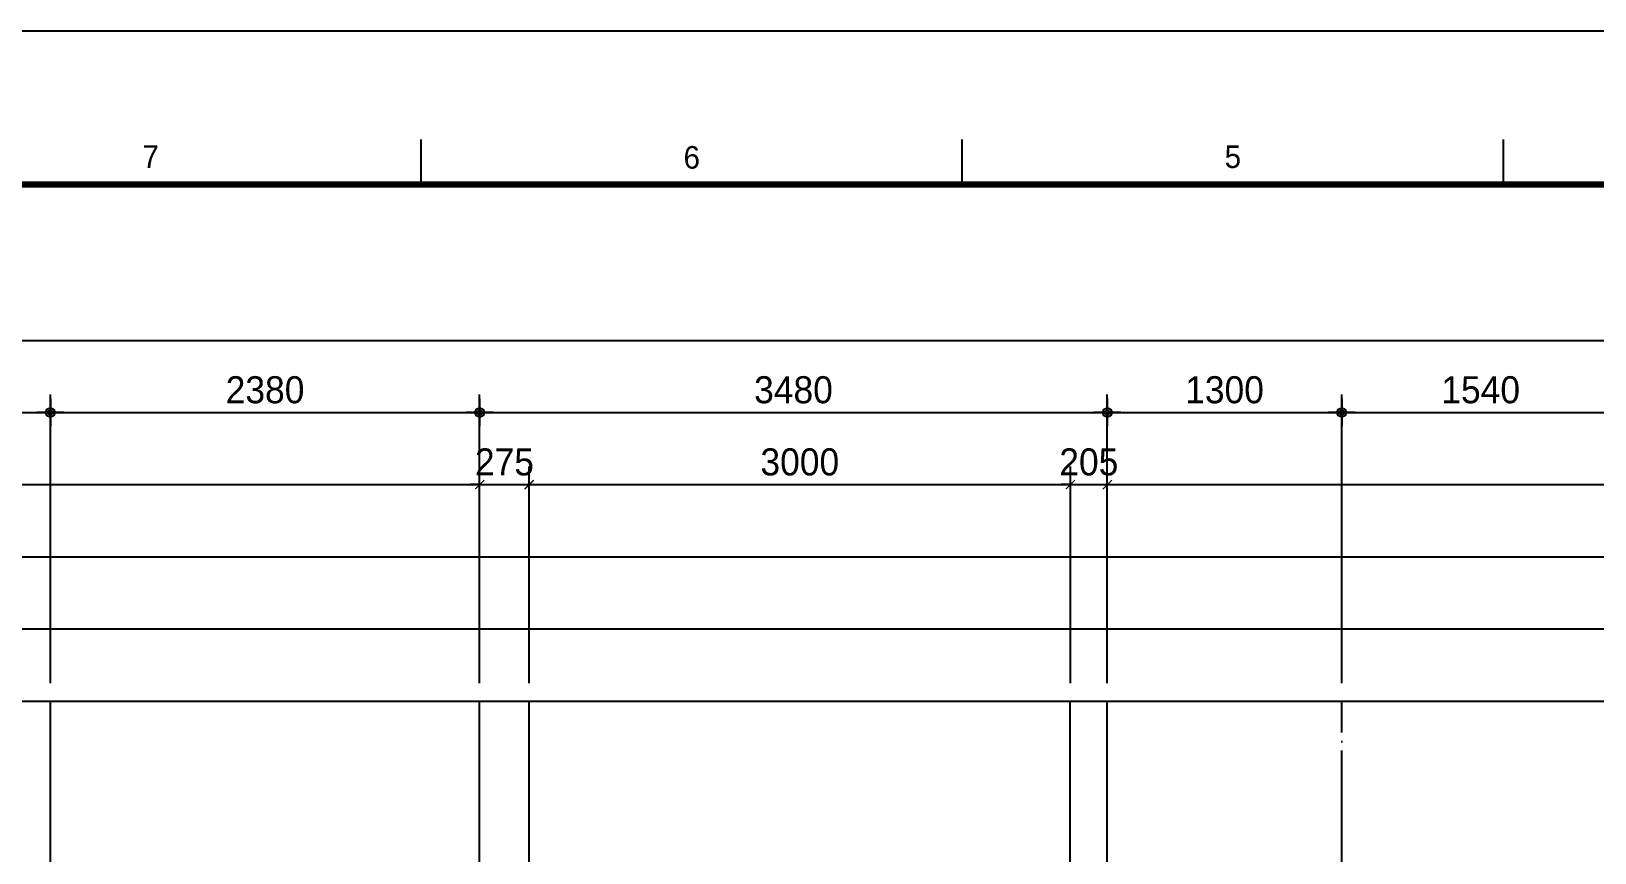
# Model space of a CAD drawing. Header units: millimetres. Extents: x -24416 to 92204, y -190080 to 23760.
# Drawn here: x 72042 to 80710, y -75835 to -71280 of the extents above; entities that cross this region are included whole.
import ezdxf
from ezdxf.enums import TextEntityAlignment as Align

# ---------------------------------------------------------------- set-up
doc = ezdxf.new("R2010")
doc.units = ezdxf.units.MM
doc.header["$LTSCALE"] = 50
doc.linetypes.add('AUDIT_D_220706163347-0', pattern=[0])
doc.linetypes.add('CEN', pattern=[62, 60, -1, 0, -1])
doc.layers.get('defpoints').update_dxf_attribs({"color": 139})
for name, color, linetype in [('AA-BORD-FORM', 7, 'Continuous'), ('AA-BORD-TEXT', 3, 'Continuous'), ('AA-XXXX-DIMS', 7, 'Continuous'), ('CEN_CON', 1, 'CEN'), ('DIM', 7, 'AUDIT_D_220706163347-0'), ('실명박스', 7, 'AUDIT_D_220706163347-0')]:
    doc.layers.add(name, color=color, linetype=linetype)
doc.layers.add('AA-XXXX-MC', color=153, linetype='AUDIT_D_220706163347-0', plot=False)
doc.styles.add('HAUD01', font='Dotum.ttf')
doc.styles.add('맑은고딕', font='malgun.ttf', dxfattribs={"width": 0.9})
doc.dimstyles.new('DIM-50', dxfattribs={"dimscale": 50, "dimtxt": 3, "dimasz": 1, "dimexe": 2, "dimexo": 2, "dimgap": 1, "dimtad": 1, "dimdec": 0, "dimzin": 0, "dimdsep": 46, "dimtxsty": '맑은고딕', "dimblk1": 'DIMDOT', "dimblk2": 'DIMDOT', "dimsah": 1, "dimcen": 0.09, "dimdle": 2, "dimclrd": 7, "dimclre": 7, "dimclrt": 3, "dimadec": 0, "dimazin": 0, "dimtfac": 1, "dimtdec": 0, "dimtix": 1, "dimtmove": 2, "dimatfit": 3, "dimldrblk": 'DIMDOT', "dimfxl": 1, "dimtolj": 1, "dimtzin": 0, "dimarcsym": 0})
doc.dimstyles.new('MCDIM-50', dxfattribs={"dimscale": 50, "dimtxt": 3, "dimasz": 1, "dimexe": 2, "dimexo": 2, "dimgap": 1, "dimtad": 1, "dimdec": 0, "dimzin": 0, "dimdsep": 46, "dimtxsty": '맑은고딕', "dimblk1": 'ARCHTICK', "dimblk2": 'ARCHTICK', "dimsah": 1, "dimcen": 0.09, "dimdle": 2, "dimclrd": 7, "dimclre": 7, "dimclrt": 3, "dimadec": 0, "dimazin": 0, "dimtfac": 1, "dimtdec": 0, "dimtix": 1, "dimtmove": 2, "dimatfit": 3, "dimldrblk": 'ARCHTICK', "dimfxl": 1, "dimtolj": 1, "dimtzin": 0, "dimarcsym": 0})

# ---------------------------------------------------------------- blocks, each defined once
blk = doc.blocks.new('XR-FORM 청주월명')
at = {"layer": 'AA-BORD-FORM', "color": 2}
for p, q in [((481, 577), (481, 582)), ((541, 577), (541, 582)), ((601, 577), (601, 582))]:
    blk.add_line(p, q, dxfattribs=at)
at = {"layer": 'AA-BORD-FORM', "color": 1}
blk.add_lwpolyline([(0, 0), (841, 0), (841, 594), (0, 594)], close=True, dxfattribs=at)
at = {"layer": 'AA-BORD-FORM', "color": 2, "const_width": 0.682}
blk.add_lwpolyline([(21, 17), (21, 577), (821, 577), (821, 17)], close=True, dxfattribs=at)
at = {"layer": 'AA-BORD-TEXT', "color": 7, "style": 'HAUD01'}
for s, p in [('7', (451, 580.1)), ('6', (511, 580.02)), ('5', (571, 580.09))]:
    blk.add_text(s, height=2.5, dxfattribs=at).set_placement(p, align=Align.MIDDLE_CENTER)
blk = doc.blocks.new('A$C415C5DAF')
at = {"layer": 'AA-XXXX-MC'}
for p, q in [((62317.4, -94435.9), (62317.4, -93370.9)), ((65317.4, -94435.9), (65317.4, -93370.9))]:
    blk.add_line(p, q, dxfattribs=at)
at = {"layer": 'CEN_CON'}
for p, q in [((59662.4, -101250.9), (59662.4, -93370.9)), ((62042.4, -94435.9), (62042.4, -93370.9)), ((65522.4, -94435.9), (65522.4, -93370.9)), ((66822.4, -96645.9), (66822.4, -93370.9))]:
    blk.add_line(p, q, dxfattribs=at)
blk = doc.blocks.new('DIMDOT')
at = {"layer": 'AA-XXXX-DIMS'}
for p, q in [((-1.5, 0), (1.5, 0)), ((0, -1.5), (0, 1.5))]:
    blk.add_line(p, q, dxfattribs=at)
for radius in [0.5, 0.25]:
    blk.add_circle((0, 0), radius, dxfattribs=at)
blk = doc.blocks.new('*D332')
at = {"layer": 'defpoints', "color": 0, "transparency": 16777216}
for p in [(25080.7, -97153.8), (23285.7, -98753.8), (25080.7, -98753.8)]:
    blk.add_point(p, dxfattribs=at)
at = {"layer": 'DIM', "color": 7, "lineweight": -2, "transparency": 16777216}
for p, q in [((23285.7, -98653.8), (23285.7, -97053.8)), ((25080.7, -98653.8), (25080.7, -97053.8)), ((23335.7, -97153.8), (25030.7, -97153.8))]:
    blk.add_line(p, q, dxfattribs=at)
at = {"layer": 'DIM', "color": 7, "lineweight": -2, "transparency": 16777216, "xscale": 50, "yscale": 50, "zscale": 50, "rotation": 180}
blk.add_blockref('DIMDOT', (23285.7, -97153.8), dxfattribs=at)
at = {"layer": 'DIM', "color": 7, "lineweight": -2, "transparency": 16777216, "xscale": 50, "yscale": 50, "zscale": 50}
blk.add_blockref('DIMDOT', (25080.7, -97153.8), dxfattribs=at)
at = {"layer": 'DIM', "color": 3, "transparency": 16777216, "insert": (24183.2, -97028.7), "char_height": 150, "attachment_point": 5, "style": 'HAUD01'}
blk.add_mtext('\\A1;1795', dxfattribs=at)
blk = doc.blocks.new('*D333')
at = {"layer": 'defpoints', "color": 0, "transparency": 16777216}
for p in [(27460.7, -97153.8), (25080.7, -98753.8), (27460.7, -98753.8)]:
    blk.add_point(p, dxfattribs=at)
at = {"layer": 'DIM', "color": 7, "lineweight": -2, "transparency": 16777216}
for p, q in [((25080.7, -98653.8), (25080.7, -97053.8)), ((27460.7, -98653.8), (27460.7, -97053.8)), ((25130.7, -97153.8), (27410.7, -97153.8))]:
    blk.add_line(p, q, dxfattribs=at)
at = {"layer": 'DIM', "color": 7, "lineweight": -2, "transparency": 16777216, "xscale": 50, "yscale": 50, "zscale": 50, "rotation": 180}
blk.add_blockref('DIMDOT', (25080.7, -97153.8), dxfattribs=at)
at = {"layer": 'DIM', "color": 7, "lineweight": -2, "transparency": 16777216, "xscale": 50, "yscale": 50, "zscale": 50}
blk.add_blockref('DIMDOT', (27460.7, -97153.8), dxfattribs=at)
at = {"layer": 'DIM', "color": 3, "transparency": 16777216, "insert": (26270.7, -97028.7), "char_height": 150, "attachment_point": 5, "style": 'HAUD01'}
blk.add_mtext('\\A1;2380', dxfattribs=at)
blk = doc.blocks.new('*D334')
at = {"layer": 'defpoints', "color": 0, "transparency": 16777216}
for p in [(30940.7, -97153.8), (27460.7, -98753.8), (30940.7, -98753.8)]:
    blk.add_point(p, dxfattribs=at)
at = {"layer": 'DIM', "color": 7, "lineweight": -2, "transparency": 16777216}
for p, q in [((27460.7, -98653.8), (27460.7, -97053.8)), ((30940.7, -98653.8), (30940.7, -97053.8)), ((27510.7, -97153.8), (30890.7, -97153.8))]:
    blk.add_line(p, q, dxfattribs=at)
at = {"layer": 'DIM', "color": 7, "lineweight": -2, "transparency": 16777216, "xscale": 50, "yscale": 50, "zscale": 50, "rotation": 180}
blk.add_blockref('DIMDOT', (27460.7, -97153.8), dxfattribs=at)
at = {"layer": 'DIM', "color": 7, "lineweight": -2, "transparency": 16777216, "xscale": 50, "yscale": 50, "zscale": 50}
blk.add_blockref('DIMDOT', (30940.7, -97153.8), dxfattribs=at)
at = {"layer": 'DIM', "color": 3, "transparency": 16777216, "insert": (29200.7, -97028.7), "char_height": 150, "attachment_point": 5, "style": 'HAUD01'}
blk.add_mtext('\\A1;3480', dxfattribs=at)
blk = doc.blocks.new('*D335')
at = {"layer": 'defpoints', "color": 0, "transparency": 16777216}
for p in [(32240.7, -97153.8), (30940.7, -98753.8), (32240.7, -98753.8)]:
    blk.add_point(p, dxfattribs=at)
at = {"layer": 'DIM', "color": 7, "lineweight": -2, "transparency": 16777216}
for p, q in [((30940.7, -98653.8), (30940.7, -97053.8)), ((32240.7, -98653.8), (32240.7, -97053.8)), ((30990.7, -97153.8), (32190.7, -97153.8))]:
    blk.add_line(p, q, dxfattribs=at)
at = {"layer": 'DIM', "color": 7, "lineweight": -2, "transparency": 16777216, "xscale": 50, "yscale": 50, "zscale": 50, "rotation": 180}
blk.add_blockref('DIMDOT', (30940.7, -97153.8), dxfattribs=at)
at = {"layer": 'DIM', "color": 7, "lineweight": -2, "transparency": 16777216, "xscale": 50, "yscale": 50, "zscale": 50}
blk.add_blockref('DIMDOT', (32240.7, -97153.8), dxfattribs=at)
at = {"layer": 'DIM', "color": 3, "transparency": 16777216, "insert": (31590.7, -97028.7), "char_height": 150, "attachment_point": 5, "style": 'HAUD01'}
blk.add_mtext('\\A1;1300', dxfattribs=at)
blk = doc.blocks.new('*D336')
at = {"layer": 'defpoints', "color": 0, "transparency": 16777216}
for p in [(33780.7, -97153.8), (32240.7, -98753.8), (33780.7, -98753.8)]:
    blk.add_point(p, dxfattribs=at)
at = {"layer": 'DIM', "color": 7, "lineweight": -2, "transparency": 16777216}
for p, q in [((32240.7, -98653.8), (32240.7, -97053.8)), ((33780.7, -98653.8), (33780.7, -97053.8)), ((32290.7, -97153.8), (33730.7, -97153.8))]:
    blk.add_line(p, q, dxfattribs=at)
at = {"layer": 'DIM', "color": 7, "lineweight": -2, "transparency": 16777216, "xscale": 50, "yscale": 50, "zscale": 50, "rotation": 180}
blk.add_blockref('DIMDOT', (32240.7, -97153.8), dxfattribs=at)
at = {"layer": 'DIM', "color": 7, "lineweight": -2, "transparency": 16777216, "xscale": 50, "yscale": 50, "zscale": 50}
blk.add_blockref('DIMDOT', (33780.7, -97153.8), dxfattribs=at)
at = {"layer": 'DIM', "color": 3, "transparency": 16777216, "insert": (33010.7, -97028.7), "char_height": 150, "attachment_point": 5, "style": 'HAUD01'}
blk.add_mtext('\\A1;1540', dxfattribs=at)
blk = doc.blocks.new('*D338')
at = {"layer": 'defpoints', "color": 0, "transparency": 16777216}
for p in [(35615.7, -96753.8), (11050.7, -98753.8), (35615.7, -98753.8)]:
    blk.add_point(p, dxfattribs=at)
at = {"layer": 'DIM', "color": 7, "lineweight": -2, "transparency": 16777216}
for p, q in [((11050.7, -98653.8), (11050.7, -96653.8)), ((35615.7, -98653.8), (35615.7, -96653.8)), ((11100.7, -96753.8), (35565.7, -96753.8))]:
    blk.add_line(p, q, dxfattribs=at)
at = {"layer": 'DIM', "color": 7, "lineweight": -2, "transparency": 16777216, "xscale": 50, "yscale": 50, "zscale": 50, "rotation": 180}
blk.add_blockref('DIMDOT', (11050.7, -96753.8), dxfattribs=at)
at = {"layer": 'DIM', "color": 7, "lineweight": -2, "transparency": 16777216, "xscale": 50, "yscale": 50, "zscale": 50}
blk.add_blockref('DIMDOT', (35615.7, -96753.8), dxfattribs=at)
at = {"layer": 'DIM', "color": 3, "transparency": 16777216, "insert": (23333.2, -96628.7), "char_height": 150, "attachment_point": 5, "style": 'HAUD01'}
blk.add_mtext('\\A1;24565', dxfattribs=at)
blk = doc.blocks.new('_ArchTick')
at = {"color": 0, "linetype": 'ByBlock', "const_width": 0.15}
blk.add_lwpolyline([(-0.5, -0.5), (0.5, 0.5)], dxfattribs=at)
blk = doc.blocks.new('*D348')
at = {"layer": 'defpoints', "color": 0, "linetype": 'ByBlock', "transparency": 16777216}
for p in [(27735.7, -97553.8), (27460.7, -98753.8), (27735.7, -98753.8)]:
    blk.add_point(p, dxfattribs=at)
at = {"layer": 'DIM', "color": 7, "linetype": 'ByBlock', "lineweight": -2, "transparency": 16777216}
for p, q in [((27460.7, -98653.8), (27460.7, -97453.8)), ((27735.7, -98653.8), (27735.7, -97453.8)), ((27460.7, -97553.8), (27410.7, -97553.8)), ((27460.7, -97553.8), (27735.7, -97553.8)), ((27735.7, -97553.8), (27785.7, -97553.8))]:
    blk.add_line(p, q, dxfattribs=at)
at = {"layer": 'DIM', "color": 7, "linetype": 'ByBlock', "lineweight": -2, "transparency": 16777216, "xscale": 50, "yscale": 50, "zscale": 50}
blk.add_blockref('_ArchTick', (27460.7, -97553.8), dxfattribs=at)
at = {"layer": 'DIM', "color": 7, "linetype": 'ByBlock', "lineweight": -2, "transparency": 16777216, "xscale": 50, "yscale": 50, "zscale": 50, "rotation": 180}
blk.add_blockref('_ArchTick', (27735.7, -97553.8), dxfattribs=at)
at = {"layer": 'DIM', "color": 3, "linetype": 'ByBlock', "transparency": 16777216, "insert": (27598.2, -97428.7), "char_height": 150, "attachment_point": 5, "style": 'HAUD01'}
blk.add_mtext('\\A1;275', dxfattribs=at)
blk = doc.blocks.new('*D349')
at = {"layer": 'defpoints', "color": 0, "linetype": 'ByBlock', "transparency": 16777216}
for p in [(30735.7, -97553.8), (27735.7, -98753.8), (30735.7, -98753.8)]:
    blk.add_point(p, dxfattribs=at)
at = {"layer": 'DIM', "color": 7, "linetype": 'ByBlock', "lineweight": -2, "transparency": 16777216}
for p, q in [((27735.7, -98653.8), (27735.7, -97453.8)), ((30735.7, -98653.8), (30735.7, -97453.8)), ((27635.7, -97553.8), (30835.7, -97553.8))]:
    blk.add_line(p, q, dxfattribs=at)
at = {"layer": 'DIM', "color": 7, "linetype": 'ByBlock', "lineweight": -2, "transparency": 16777216, "xscale": 50, "yscale": 50, "zscale": 50, "rotation": 180}
blk.add_blockref('_ArchTick', (27735.7, -97553.8), dxfattribs=at)
at = {"layer": 'DIM', "color": 7, "linetype": 'ByBlock', "lineweight": -2, "transparency": 16777216, "xscale": 50, "yscale": 50, "zscale": 50}
blk.add_blockref('_ArchTick', (30735.7, -97553.8), dxfattribs=at)
at = {"layer": 'DIM', "color": 3, "linetype": 'ByBlock', "transparency": 16777216, "insert": (29235.7, -97428.7), "char_height": 150, "attachment_point": 5, "style": 'HAUD01'}
blk.add_mtext('\\A1;3000', dxfattribs=at)
blk = doc.blocks.new('*D350')
at = {"layer": 'defpoints', "color": 0, "linetype": 'ByBlock', "transparency": 16777216}
for p in [(30940.7, -97553.8), (30735.7, -98753.8), (30940.7, -98753.8)]:
    blk.add_point(p, dxfattribs=at)
at = {"layer": 'DIM', "color": 7, "linetype": 'ByBlock', "lineweight": -2, "transparency": 16777216}
for p, q in [((30735.7, -98653.8), (30735.7, -97453.8)), ((30940.7, -98653.8), (30940.7, -97453.8)), ((30735.7, -97553.8), (30685.7, -97553.8)), ((30735.7, -97553.8), (30940.7, -97553.8)), ((30940.7, -97553.8), (30990.7, -97553.8))]:
    blk.add_line(p, q, dxfattribs=at)
at = {"layer": 'DIM', "color": 7, "linetype": 'ByBlock', "lineweight": -2, "transparency": 16777216, "xscale": 50, "yscale": 50, "zscale": 50}
blk.add_blockref('_ArchTick', (30735.7, -97553.8), dxfattribs=at)
at = {"layer": 'DIM', "color": 7, "linetype": 'ByBlock', "lineweight": -2, "transparency": 16777216, "xscale": 50, "yscale": 50, "zscale": 50, "rotation": 180}
blk.add_blockref('_ArchTick', (30940.7, -97553.8), dxfattribs=at)
at = {"layer": 'DIM', "color": 3, "linetype": 'ByBlock', "transparency": 16777216, "insert": (30838.2, -97428.7), "char_height": 150, "attachment_point": 5, "style": 'HAUD01'}
blk.add_mtext('\\A1;205', dxfattribs=at)
blk = doc.blocks.new('DIM-1108')
at = {"layer": 'DIM'}
for base, p1, p2, picture, middle in [((35615.7, -96753.8), (11050.7, -98753.8), (35615.7, -98753.8), '*D338', (23333.2, -96628.7)), ((25080.7, -97153.8), (23285.7, -98753.8), (25080.7, -98753.8), '*D332', (24183.2, -97028.7)), ((27460.7, -97153.8), (25080.7, -98753.8), (27460.7, -98753.8), '*D333', (26270.7, -97028.7)), ((30940.7, -97153.8), (27460.7, -98753.8), (30940.7, -98753.8), '*D334', (29200.7, -97028.7)), ((32240.7, -97153.8), (30940.7, -98753.8), (32240.7, -98753.8), '*D335', (31590.7, -97028.7)), ((33780.7, -97153.8), (32240.7, -98753.8), (33780.7, -98753.8), '*D336', (33010.7, -97028.7))]:
    dim = blk.add_linear_dim(base=base, p1=p1, p2=p2, dimstyle='DIM-50', override={"dimscale": 50, "dimtxsty": 'HAUD01'}, dxfattribs=at)
    dim.commit()
    dim.dimension.update_dxf_attribs({"geometry": picture, "text_midpoint": middle})
at = {"layer": 'DIM', "linetype": 'ByBlock'}
for base, p1, p2, picture, middle in [((27735.7, -97553.8), (27460.7, -98753.8), (27735.7, -98753.8), '*D348', (27598.2, -97428.7)), ((30735.7, -97553.8), (27735.7, -98753.8), (30735.7, -98753.8), '*D349', (29235.7, -97428.7)), ((30940.7, -97553.8), (30735.7, -98753.8), (30940.7, -98753.8), '*D350', (30838.2, -97428.7))]:
    dim = blk.add_linear_dim(base=base, p1=p1, p2=p2, dimstyle='MCDIM-50', override={"dimtxsty": 'HAUD01'}, dxfattribs=at)
    dim.commit()
    dim.dimension.update_dxf_attribs({"geometry": picture, "text_midpoint": middle})

msp = doc.modelspace()

# ---------------------------------------------------------------- linework, layer by layer
at = {"layer": 'defpoints'}
for points in [[(54658.1, -72993.8), (84982.8, -72993.8), (84982.8, -93513.8), (54658.1, -93513.8)], [(55058.1, -73393.8), (84582.8, -73393.8), (84582.8, -93113.8), (55058.1, -93113.8)], [(55458.1, -73793.8), (84182.8, -73793.8), (84182.8, -92713.8), (55458.1, -92713.8)], [(55858.1, -74193.8), (83782.8, -74193.8), (83782.8, -92313.8), (55858.1, -92313.8)], [(56258.1, -74593.8), (83382.8, -74593.8), (83382.8, -91913.8), (56258.1, -91913.8)], [(56658.1, -74993.8), (82982.8, -74993.8), (82982.8, -91513.8), (56658.1, -91513.8)]]:
    msp.add_lwpolyline(points, close=True, dxfattribs=at)

# ---------------------------------------------------------------- block references
msp.add_blockref('DIM-1108', (47067.2, 23760))
at = {"xscale": 50, "yscale": 50, "zscale": 50}
msp.add_blockref('XR-FORM 청주월명', (50153.9, -100980), dxfattribs=at)
at = {"layer": '실명박스'}
msp.add_blockref('A$C415C5DAF', (12485.4, 18377.1), dxfattribs=at)

doc.saveas('drawing.dxf')
